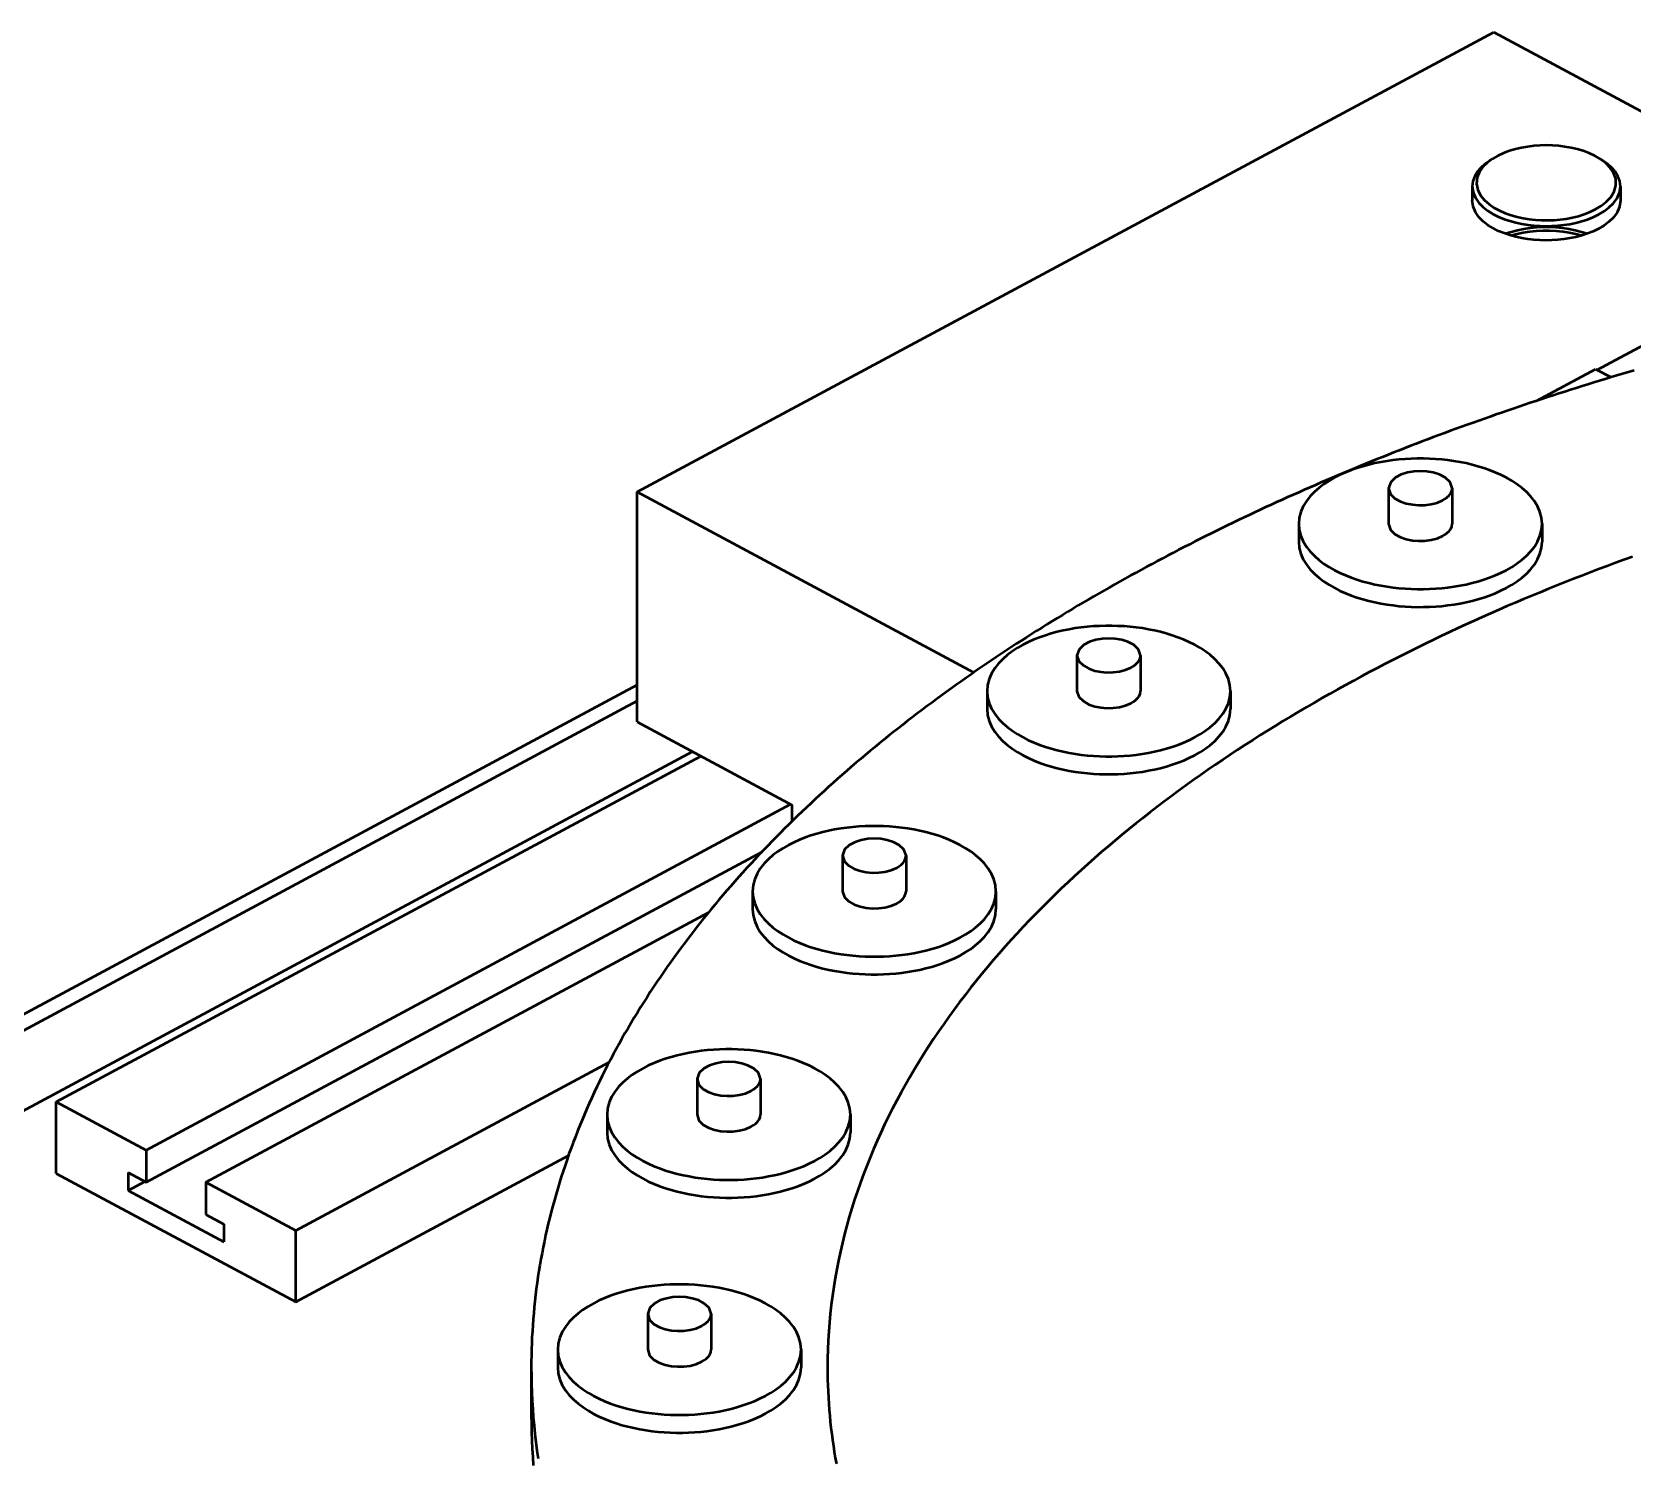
# Model space of a CAD drawing. Header units: millimetres. Extents: x 0 to 841, y 0 to 594.
# Drawn here: x 507.11 to 538.85, y 188.16 to 216.47 of the extents above; entities that cross this region are included whole.
import ezdxf

# ---------------------------------------------------------------- set-up
doc = ezdxf.new("R2010")
doc.units = ezdxf.units.MM
doc.layers.add('VIS', color=7, linetype='CONTINUOUS', lineweight=50)

msp = doc.modelspace()

# ---------------------------------------------------------------- linework, layer by layer
at = {"layer": 'VIS'}
for points in [[(519.119, 207.342), (536.115, 216.467)], [(536.115, 216.467), (543.388, 212.562)], [(538.222, 213.948), (538.115, 214.01), (538.003, 214.062), (537.887, 214.106), (537.768, 214.141), (537.647, 214.169), (537.525, 214.191), (537.402, 214.206), (537.278, 214.215), (537.154, 214.218), (537.03, 214.215), (536.906, 214.206), (536.783, 214.191), (536.661, 214.169), (536.54, 214.141), (536.421, 214.106), (536.305, 214.062), (536.192, 214.01), (536.085, 213.948)], [(536.02, 213.906), (535.935, 213.844), (535.857, 213.774), (535.788, 213.695), (535.733, 213.606), (535.697, 213.507), (535.684, 213.403)], [(536.085, 213.948), (535.986, 213.875), (535.898, 213.789), (535.827, 213.689), (535.781, 213.576), (535.769, 213.454), (535.793, 213.334), (535.849, 213.225), (535.926, 213.129), (536.018, 213.048), (536.12, 212.979), (536.228, 212.921), (536.341, 212.872), (536.457, 212.831), (536.575, 212.798), (536.695, 212.772), (536.816, 212.753), (536.939, 212.739), (537.061, 212.732), (537.184, 212.731), (537.307, 212.735), (537.429, 212.745), (537.551, 212.762), (537.672, 212.784), (537.791, 212.814), (537.908, 212.85), (538.023, 212.895), (538.133, 212.948)], [(536.085, 213.948), (536.02, 213.906)], [(536.054, 213.927), (536.048, 213.923), (536.043, 213.92), (536.037, 213.916), (536.031, 213.913), (536.026, 213.909), (536.02, 213.906)], [(538.133, 212.948), (538.244, 213.015), (538.345, 213.095), (538.433, 213.189), (538.5, 213.299), (538.536, 213.423), (538.532, 213.551), (538.489, 213.673), (538.417, 213.78), (538.326, 213.871), (538.222, 213.948)], [(538.222, 213.948), (538.287, 213.906)], [(538.287, 213.906), (538.282, 213.909), (538.276, 213.913), (538.271, 213.916), (538.265, 213.92), (538.259, 213.923), (538.254, 213.927)], [(538.623, 213.403), (538.61, 213.507), (538.574, 213.606), (538.519, 213.695), (538.451, 213.774), (538.372, 213.844), (538.287, 213.906)], [(535.684, 213.403), (535.701, 213.285), (535.748, 213.174), (535.817, 213.076), (535.902, 212.99), (535.997, 212.917), (536.099, 212.854), (536.207, 212.8), (536.318, 212.754), (536.433, 212.716), (536.549, 212.685), (536.666, 212.659), (536.785, 212.64), (536.905, 212.626), (537.025, 212.618), (537.145, 212.615), (537.265, 212.617), (537.386, 212.624), (537.505, 212.637), (537.624, 212.656), (537.742, 212.68), (537.858, 212.711), (537.973, 212.748), (538.085, 212.793), (538.193, 212.846)], [(535.684, 213.403), (535.684, 213.12)], [(538.193, 212.846), (538.299, 212.909), (538.397, 212.983), (538.485, 213.069), (538.557, 213.169), (538.606, 213.282), (538.623, 213.403)], [(538.623, 213.403), (538.623, 213.12)], [(538.193, 212.562), (538.085, 212.51), (537.973, 212.465), (537.858, 212.428), (537.742, 212.397), (537.624, 212.373), (537.505, 212.354), (537.386, 212.341), (537.265, 212.333), (537.145, 212.331), (537.025, 212.334), (536.905, 212.343), (536.785, 212.356), (536.666, 212.376), (536.549, 212.401), (536.433, 212.433), (536.318, 212.471), (536.207, 212.517), (536.099, 212.571), (535.997, 212.634), (535.902, 212.707), (535.817, 212.792), (535.748, 212.891), (535.701, 213.001), (535.684, 213.12)], [(538.623, 213.12), (538.606, 212.999), (538.557, 212.886), (538.485, 212.786), (538.397, 212.7), (538.299, 212.625), (538.193, 212.562)], [(536.335, 212.465), (536.457, 212.504), (536.581, 212.536), (536.707, 212.561), (536.834, 212.58), (536.962, 212.592), (537.09, 212.598), (537.218, 212.598), (537.346, 212.592), (537.473, 212.58), (537.6, 212.561), (537.726, 212.536), (537.85, 212.504), (537.972, 212.465)], [(536.444, 212.429), (536.57, 212.463), (536.698, 212.489), (536.828, 212.508), (536.958, 212.521), (537.088, 212.527), (537.219, 212.527), (537.35, 212.521), (537.48, 212.508), (537.609, 212.489), (537.737, 212.463), (537.864, 212.429)], [(538.166, 209.759), (543.388, 212.562)], [(538.899, 209.75), (538.784, 209.716), (538.669, 209.682), (538.553, 209.648), (538.438, 209.613), (538.323, 209.579), (538.208, 209.544), (538.094, 209.508), (537.979, 209.473), (537.864, 209.437), (537.749, 209.401), (537.635, 209.365), (537.52, 209.328), (537.406, 209.292), (537.292, 209.255), (537.177, 209.217), (537.063, 209.18), (536.949, 209.142), (536.835, 209.104), (536.721, 209.066), (536.607, 209.028), (536.494, 208.989), (536.38, 208.95), (536.266, 208.911), (536.153, 208.872), (536.039, 208.832), (535.926, 208.792), (535.813, 208.752), (535.7, 208.712), (535.587, 208.671), (535.474, 208.63), (535.361, 208.589), (535.248, 208.548), (535.135, 208.506), (535.023, 208.464), (534.91, 208.422), (534.798, 208.379), (534.685, 208.337), (534.573, 208.294), (534.461, 208.251), (534.349, 208.207), (534.237, 208.163), (534.125, 208.119), (534.014, 208.075), (533.902, 208.031), (533.791, 207.986), (533.679, 207.941), (533.568, 207.895), (533.457, 207.85), (533.346, 207.804), (533.235, 207.758), (533.124, 207.711), (533.013, 207.665), (532.903, 207.618), (532.792, 207.571), (532.682, 207.523), (532.572, 207.475), (532.461, 207.427), (532.351, 207.379), (532.242, 207.33), (532.132, 207.281), (532.022, 207.232), (531.913, 207.183), (531.803, 207.133), (531.694, 207.083), (531.585, 207.033), (531.476, 206.982), (531.367, 206.931), (531.258, 206.88), (531.15, 206.828), (531.041, 206.777), (530.933, 206.725), (530.825, 206.672), (530.717, 206.619), (530.609, 206.567), (530.502, 206.513), (530.394, 206.46), (530.287, 206.406), (530.179, 206.352), (530.072, 206.297), (529.965, 206.242), (529.859, 206.187), (529.752, 206.132), (529.645, 206.076), (529.539, 206.02), (529.433, 205.964), (529.327, 205.907), (529.221, 205.85), (529.116, 205.793), (529.01, 205.735), (528.905, 205.678), (528.8, 205.619), (528.695, 205.561), (528.59, 205.502), (528.486, 205.443), (528.381, 205.383), (528.277, 205.323), (528.173, 205.263), (528.069, 205.203), (527.966, 205.142), (527.862, 205.081), (527.759, 205.019), (527.656, 204.957), (527.553, 204.895), (527.45, 204.833), (527.348, 204.77), (527.246, 204.707), (527.144, 204.643), (527.042, 204.579), (526.941, 204.515), (526.839, 204.45), (526.738, 204.385), (526.637, 204.32), (526.537, 204.255), (526.436, 204.189), (526.336, 204.122), (526.236, 204.056), (526.136, 203.988), (526.037, 203.921), (525.938, 203.853), (525.839, 203.785), (525.74, 203.717), (525.642, 203.648), (525.544, 203.578), (525.446, 203.509), (525.348, 203.439), (525.251, 203.368), (525.153, 203.298), (525.057, 203.227), (524.96, 203.155), (524.864, 203.083), (524.768, 203.011), (524.672, 202.938), (524.577, 202.865), (524.482, 202.792), (524.387, 202.718), (524.292, 202.644), (524.198, 202.569), (524.104, 202.494), (524.011, 202.419), (523.918, 202.343), (523.825, 202.267), (523.732, 202.19), (523.64, 202.113), (523.548, 202.036), (523.456, 201.958), (523.365, 201.88), (523.274, 201.801), (523.184, 201.722), (523.094, 201.642), (523.004, 201.563), (522.915, 201.482), (522.826, 201.402), (522.737, 201.32), (522.649, 201.239), (522.561, 201.157), (522.474, 201.074), (522.387, 200.992), (522.3, 200.908), (522.214, 200.825), (522.128, 200.74), (522.043, 200.656), (521.958, 200.571), (521.873, 200.485), (521.789, 200.4), (521.706, 200.313), (521.623, 200.226), (521.54, 200.139), (521.458, 200.052), (521.376, 199.964), (521.295, 199.875), (521.214, 199.786), (521.134, 199.697), (521.054, 199.607), (520.975, 199.516), (520.896, 199.426), (520.818, 199.334), (520.74, 199.243), (520.663, 199.15), (520.587, 199.058), (520.511, 198.965), (520.435, 198.871), (520.36, 198.777), (520.286, 198.683), (520.212, 198.588), (520.139, 198.493), (520.067, 198.397), (519.995, 198.3), (519.924, 198.204), (519.853, 198.107), (519.783, 198.009), (519.714, 197.911), (519.645, 197.812), (519.577, 197.713), (519.51, 197.614), (519.443, 197.514), (519.377, 197.413), (519.312, 197.313), (519.247, 197.211), (519.183, 197.109), (519.12, 197.007), (519.057, 196.905), (518.996, 196.801), (518.935, 196.698), (518.875, 196.594), (518.815, 196.489), (518.757, 196.385), (518.699, 196.279), (518.642, 196.173), (518.586, 196.067), (518.53, 195.961), (518.476, 195.854), (518.422, 195.746), (518.369, 195.638), (518.317, 195.53), (518.266, 195.421), (518.216, 195.312), (518.167, 195.202), (518.118, 195.092), (518.071, 194.982), (518.024, 194.871), (517.978, 194.76), (517.934, 194.649), (517.89, 194.537), (517.847, 194.425), (517.805, 194.312), (517.764, 194.199), (517.725, 194.086), (517.686, 193.972), (517.648, 193.858), (517.611, 193.743), (517.575, 193.629), (517.54, 193.514), (517.507, 193.398), (517.474, 193.283), (517.442, 193.167), (517.412, 193.051), (517.383, 192.934), (517.354, 192.817), (517.327, 192.7), (517.301, 192.583), (517.276, 192.466), (517.252, 192.348), (517.229, 192.23), (517.207, 192.112), (517.187, 191.993), (517.167, 191.875), (517.149, 191.756), (517.132, 191.637), (517.116, 191.518), (517.101, 191.399), (517.087, 191.279), (517.075, 191.16), (517.064, 191.04), (517.054, 190.921), (517.045, 190.801), (517.037, 190.681), (517.03, 190.561), (517.025, 190.441), (517.021, 190.321), (517.018, 190.201), (517.016, 190.081), (517.016, 189.96)], [(536.957, 209.145), (538.133, 209.776)], [(538.133, 209.776), (538.438, 209.613)], [(537.07, 206.704), (537.059, 206.825), (537.028, 206.943), (536.98, 207.054), (536.917, 207.158), (536.842, 207.254), (536.758, 207.342), (536.666, 207.422), (536.569, 207.495), (536.467, 207.561), (536.361, 207.622), (536.253, 207.676), (536.141, 207.726), (536.028, 207.771), (535.913, 207.811), (535.797, 207.846), (535.68, 207.878), (535.561, 207.906), (535.442, 207.93), (535.322, 207.95), (535.202, 207.967), (535.081, 207.98), (534.959, 207.99), (534.838, 207.997), (534.716, 208), (534.595, 208), (534.473, 207.997), (534.352, 207.99), (534.23, 207.98), (534.109, 207.967), (533.989, 207.95), (533.869, 207.93), (533.75, 207.906), (533.631, 207.878), (533.514, 207.846), (533.398, 207.811), (533.283, 207.771), (533.17, 207.726), (533.058, 207.676), (532.95, 207.622), (532.844, 207.561), (532.742, 207.495), (532.645, 207.422), (532.553, 207.342), (532.469, 207.254), (532.394, 207.158), (532.331, 207.054), (532.283, 206.943), (532.252, 206.825), (532.241, 206.704)], [(535.285, 207.413), (535.244, 207.533), (535.15, 207.622), (535.036, 207.682), (534.912, 207.722), (534.785, 207.744), (534.655, 207.751), (534.526, 207.744), (534.399, 207.722), (534.275, 207.682), (534.161, 207.622), (534.067, 207.533), (534.026, 207.413)], [(519.119, 202.773), (519.119, 207.342)], [(519.119, 207.342), (525.797, 203.756)], [(534.026, 207.413), (534.064, 207.297), (534.151, 207.21), (534.259, 207.15), (534.376, 207.11), (534.498, 207.086), (534.621, 207.075), (534.745, 207.078), (534.867, 207.094), (534.987, 207.125), (535.101, 207.174)], [(534.026, 207.413), (534.026, 206.704)], [(535.101, 207.174), (535.146, 207.201), (535.188, 207.233), (535.226, 207.27), (535.257, 207.312), (535.278, 207.361), (535.285, 207.413)], [(535.285, 207.413), (535.285, 206.704)], [(532.241, 206.704), (532.252, 206.583), (532.283, 206.466), (532.331, 206.354), (532.394, 206.25), (532.469, 206.155), (532.554, 206.067), (532.645, 205.987), (532.743, 205.914), (532.845, 205.847), (532.95, 205.787), (533.059, 205.732), (533.17, 205.683), (533.283, 205.638), (533.398, 205.598), (533.514, 205.562), (533.632, 205.531), (533.75, 205.503), (533.87, 205.479), (533.99, 205.459), (534.11, 205.442), (534.231, 205.428), (534.352, 205.419), (534.474, 205.412), (534.596, 205.409), (534.717, 205.409), (534.839, 205.412), (534.96, 205.419), (535.082, 205.429), (535.203, 205.442), (535.323, 205.459), (535.443, 205.479), (535.563, 205.503), (535.681, 205.531), (535.798, 205.563), (535.915, 205.599), (536.03, 205.639), (536.143, 205.683), (536.254, 205.733), (536.363, 205.788)], [(532.241, 206.704), (532.241, 206.35)], [(534.026, 206.704), (534.064, 206.589), (534.151, 206.502), (534.259, 206.442), (534.376, 206.401), (534.498, 206.377), (534.621, 206.367), (534.745, 206.37), (534.867, 206.386), (534.987, 206.417), (535.101, 206.465)], [(535.101, 206.465), (535.146, 206.492), (535.188, 206.524), (535.226, 206.561), (535.257, 206.604), (535.278, 206.652), (535.285, 206.704)], [(536.363, 205.788), (536.468, 205.848), (536.57, 205.915), (536.667, 205.988), (536.758, 206.068), (536.842, 206.155), (536.917, 206.251), (536.98, 206.355), (537.028, 206.466), (537.059, 206.584), (537.07, 206.704)], [(537.07, 206.704), (537.07, 206.35)], [(532.241, 206.35), (532.252, 206.229), (532.283, 206.112), (532.331, 206), (532.394, 205.896), (532.469, 205.8), (532.554, 205.713), (532.645, 205.633), (532.743, 205.56), (532.845, 205.493), (532.95, 205.433), (533.059, 205.378), (533.17, 205.329), (533.283, 205.284), (533.398, 205.244), (533.514, 205.208), (533.632, 205.176), (533.75, 205.149), (533.87, 205.125), (533.99, 205.104), (534.11, 205.088), (534.231, 205.074), (534.352, 205.064), (534.474, 205.058), (534.596, 205.054), (534.717, 205.055), (534.839, 205.058), (534.96, 205.064), (535.082, 205.074), (535.203, 205.088), (535.323, 205.105), (535.443, 205.125), (535.563, 205.149), (535.681, 205.177), (535.798, 205.209), (535.915, 205.244), (536.03, 205.285), (536.143, 205.329), (536.254, 205.379), (536.363, 205.434)], [(536.363, 205.434), (536.468, 205.494), (536.57, 205.56), (536.667, 205.633), (536.758, 205.713), (536.842, 205.801), (536.917, 205.897), (536.98, 206.001), (537.028, 206.112), (537.059, 206.229), (537.07, 206.35)], [(538.861, 206.05), (538.693, 205.99), (538.526, 205.928), (538.359, 205.866), (538.192, 205.803), (538.025, 205.74), (537.859, 205.675), (537.693, 205.611), (537.527, 205.545), (537.362, 205.479), (537.196, 205.412), (537.031, 205.345), (536.866, 205.276), (536.702, 205.208), (536.538, 205.138), (536.374, 205.068), (536.21, 204.997), (536.047, 204.925), (535.884, 204.852), (535.722, 204.779), (535.559, 204.705), (535.397, 204.631), (535.236, 204.555), (535.075, 204.479), (534.914, 204.402), (534.753, 204.325), (534.593, 204.246), (534.433, 204.167), (534.274, 204.087), (534.115, 204.006), (533.956, 203.925), (533.798, 203.843), (533.64, 203.759), (533.483, 203.676), (533.326, 203.591), (533.169, 203.505), (533.013, 203.419), (532.858, 203.332), (532.703, 203.244), (532.548, 203.155), (532.394, 203.066), (532.24, 202.975), (532.087, 202.884), (531.935, 202.792), (531.782, 202.698), (531.631, 202.605), (531.48, 202.51), (531.329, 202.414), (531.18, 202.317), (531.03, 202.22), (530.882, 202.121), (530.734, 202.022), (530.586, 201.922), (530.439, 201.821), (530.293, 201.718), (530.148, 201.615), (530.003, 201.511), (529.859, 201.406), (529.715, 201.3), (529.573, 201.193), (529.431, 201.085), (529.29, 200.976), (529.149, 200.866), (529.01, 200.755), (528.871, 200.643), (528.733, 200.53), (528.596, 200.416), (528.46, 200.301), (528.324, 200.185), (528.19, 200.068), (528.056, 199.95), (527.924, 199.831), (527.792, 199.71), (527.662, 199.589), (527.532, 199.466), (527.404, 199.343), (527.276, 199.218), (527.15, 199.092), (527.025, 198.965), (526.901, 198.837), (526.778, 198.708), (526.656, 198.577), (526.536, 198.446), (526.417, 198.313), (526.299, 198.179), (526.182, 198.044), (526.067, 197.908), (525.954, 197.771), (525.841, 197.632), (525.73, 197.493), (525.621, 197.352), (525.513, 197.21), (525.407, 197.067), (525.302, 196.922), (525.199, 196.777), (525.098, 196.63), (524.998, 196.482), (524.9, 196.333), (524.804, 196.183), (524.71, 196.032), (524.617, 195.879), (524.527, 195.725), (524.438, 195.571), (524.352, 195.415), (524.268, 195.258), (524.185, 195.099), (524.105, 194.94), (524.027, 194.78), (523.951, 194.618), (523.878, 194.456), (523.807, 194.293), (523.738, 194.128), (523.671, 193.963), (523.607, 193.796), (523.546, 193.629), (523.487, 193.46), (523.43, 193.291), (523.377, 193.121), (523.325, 192.951), (523.277, 192.779), (523.231, 192.607), (523.188, 192.433), (523.148, 192.26), (523.111, 192.085), (523.077, 191.91), (523.045, 191.735), (523.016, 191.559), (522.991, 191.382), (522.968, 191.206), (522.948, 191.028), (522.931, 190.851), (522.918, 190.673), (522.907, 190.495), (522.899, 190.317), (522.895, 190.139), (522.893, 189.96)], [(538.861, 206.05), (538.693, 205.99), (538.526, 205.928), (538.359, 205.866), (538.192, 205.803), (538.025, 205.74), (537.859, 205.675), (537.693, 205.611), (537.527, 205.545), (537.362, 205.479), (537.196, 205.412), (537.031, 205.345), (536.866, 205.276), (536.702, 205.208), (536.538, 205.138), (536.374, 205.068), (536.21, 204.997), (536.047, 204.925), (535.884, 204.852), (535.722, 204.779), (535.559, 204.705), (535.397, 204.631), (535.236, 204.555), (535.075, 204.479), (534.914, 204.402), (534.753, 204.325), (534.593, 204.246), (534.433, 204.167), (534.274, 204.087), (534.115, 204.006), (533.956, 203.925), (533.798, 203.843), (533.64, 203.759), (533.483, 203.676), (533.326, 203.591), (533.169, 203.505), (533.013, 203.419), (532.858, 203.332), (532.703, 203.244), (532.548, 203.155), (532.394, 203.066), (532.24, 202.975), (532.087, 202.884), (531.935, 202.792), (531.782, 202.698), (531.631, 202.605), (531.48, 202.51), (531.329, 202.414), (531.18, 202.317), (531.03, 202.22), (530.882, 202.121), (530.734, 202.022), (530.586, 201.922), (530.439, 201.821), (530.293, 201.718), (530.148, 201.615), (530.003, 201.511), (529.859, 201.406), (529.715, 201.3), (529.573, 201.193), (529.431, 201.085), (529.29, 200.976), (529.149, 200.866), (529.01, 200.755), (528.871, 200.643), (528.733, 200.53), (528.596, 200.416), (528.46, 200.301), (528.324, 200.185), (528.19, 200.068), (528.056, 199.95), (527.924, 199.831), (527.792, 199.71), (527.662, 199.589), (527.532, 199.466), (527.404, 199.343), (527.276, 199.218), (527.15, 199.092), (527.025, 198.965), (526.901, 198.837), (526.778, 198.708), (526.656, 198.577), (526.536, 198.446), (526.417, 198.313), (526.299, 198.179), (526.182, 198.044), (526.067, 197.908), (525.954, 197.771), (525.841, 197.632), (525.73, 197.493), (525.621, 197.352), (525.513, 197.21), (525.407, 197.067), (525.302, 196.922), (525.199, 196.777), (525.098, 196.63), (524.998, 196.482), (524.9, 196.333), (524.804, 196.183), (524.71, 196.032), (524.617, 195.879), (524.527, 195.725), (524.438, 195.571), (524.352, 195.415), (524.268, 195.258), (524.185, 195.099), (524.105, 194.94), (524.027, 194.78), (523.951, 194.618), (523.878, 194.456), (523.807, 194.293), (523.738, 194.128), (523.671, 193.963), (523.607, 193.796), (523.546, 193.629), (523.487, 193.46), (523.43, 193.291), (523.377, 193.121), (523.325, 192.951), (523.277, 192.779), (523.231, 192.607), (523.188, 192.433), (523.148, 192.26), (523.111, 192.085), (523.077, 191.91), (523.045, 191.735), (523.016, 191.559), (522.991, 191.382), (522.968, 191.206), (522.948, 191.028), (522.931, 190.851), (522.918, 190.673), (522.907, 190.495), (522.899, 190.317), (522.895, 190.139), (522.893, 189.96)], [(530.887, 203.385), (530.877, 203.506), (530.846, 203.624), (530.797, 203.735), (530.734, 203.839), (530.659, 203.935), (530.575, 204.022), (530.483, 204.103), (530.386, 204.176), (530.284, 204.242), (530.179, 204.302), (530.07, 204.357), (529.959, 204.407), (529.846, 204.451), (529.731, 204.491), (529.615, 204.527), (529.497, 204.559), (529.379, 204.586), (529.259, 204.61), (529.14, 204.631), (529.019, 204.648), (528.898, 204.661), (528.777, 204.671), (528.655, 204.677), (528.534, 204.681), (528.412, 204.681), (528.291, 204.677), (528.169, 204.671), (528.048, 204.661), (527.927, 204.648), (527.806, 204.631), (527.686, 204.61), (527.567, 204.586), (527.449, 204.559), (527.331, 204.527), (527.215, 204.491), (527.1, 204.451), (526.987, 204.407), (526.876, 204.357), (526.767, 204.302), (526.662, 204.242), (526.56, 204.176), (526.462, 204.103), (526.371, 204.022), (526.287, 203.935), (526.212, 203.839), (526.149, 203.735), (526.1, 203.624), (526.069, 203.506), (526.059, 203.385)], [(529.103, 204.093), (529.061, 204.214), (528.968, 204.303), (528.853, 204.363), (528.73, 204.402), (528.602, 204.424), (528.473, 204.432), (528.344, 204.424), (528.216, 204.402), (528.093, 204.363), (527.978, 204.303), (527.885, 204.214), (527.843, 204.093)], [(527.843, 204.093), (527.881, 203.978), (527.969, 203.891), (528.077, 203.831), (528.194, 203.79), (528.315, 203.766), (528.438, 203.756), (528.562, 203.759), (528.685, 203.775), (528.804, 203.806), (528.918, 203.854)], [(527.843, 204.093), (527.843, 203.385)], [(528.918, 203.854), (528.964, 203.881), (529.006, 203.913), (529.043, 203.95), (529.074, 203.993), (529.095, 204.041), (529.103, 204.093)], [(529.103, 204.093), (529.103, 203.385)], [(501.432, 194.012), (519.119, 203.508)], [(501.432, 193.693), (519.119, 203.189)], [(526.059, 203.385), (526.069, 203.264), (526.1, 203.146), (526.149, 203.035), (526.212, 202.931), (526.287, 202.835), (526.371, 202.747), (526.463, 202.667), (526.56, 202.594), (526.662, 202.528), (526.768, 202.468), (526.876, 202.413), (526.987, 202.363), (527.101, 202.319), (527.216, 202.279), (527.332, 202.243), (527.449, 202.211), (527.568, 202.183), (527.687, 202.159), (527.807, 202.139), (527.928, 202.122), (528.049, 202.109), (528.17, 202.099), (528.291, 202.093), (528.413, 202.089), (528.535, 202.089), (528.656, 202.093), (528.778, 202.099), (528.899, 202.109), (529.02, 202.123), (529.141, 202.139), (529.261, 202.16), (529.38, 202.184), (529.498, 202.212), (529.616, 202.243), (529.732, 202.279), (529.847, 202.319), (529.96, 202.364), (530.071, 202.414), (530.18, 202.469)], [(526.059, 203.385), (526.059, 203.031)], [(527.843, 203.385), (527.881, 203.269), (527.969, 203.182), (528.077, 203.122), (528.194, 203.082), (528.315, 203.058), (528.438, 203.047), (528.562, 203.05), (528.685, 203.067), (528.804, 203.098), (528.918, 203.146)], [(528.918, 203.146), (528.964, 203.173), (529.006, 203.205), (529.043, 203.242), (529.074, 203.285), (529.095, 203.333), (529.103, 203.385)], [(530.18, 202.469), (530.285, 202.529), (530.387, 202.595), (530.484, 202.668), (530.576, 202.748), (530.66, 202.836), (530.735, 202.932), (530.798, 203.035), (530.846, 203.147), (530.877, 203.264), (530.887, 203.385)], [(530.887, 203.385), (530.887, 203.031)], [(526.059, 203.031), (526.069, 202.91), (526.1, 202.792), (526.149, 202.681), (526.212, 202.577), (526.287, 202.481), (526.371, 202.393), (526.463, 202.313), (526.56, 202.24), (526.662, 202.174), (526.768, 202.113), (526.876, 202.059), (526.987, 202.009), (527.101, 201.964), (527.216, 201.924), (527.332, 201.889), (527.449, 201.857), (527.568, 201.829), (527.687, 201.805), (527.807, 201.785), (527.928, 201.768), (528.049, 201.755), (528.17, 201.745), (528.291, 201.738), (528.413, 201.735), (528.535, 201.735), (528.656, 201.738), (528.778, 201.745), (528.899, 201.755), (529.02, 201.768), (529.141, 201.785), (529.261, 201.806), (529.38, 201.83), (529.498, 201.857), (529.616, 201.889), (529.732, 201.925), (529.847, 201.965), (529.96, 202.01), (530.071, 202.06), (530.18, 202.114)], [(530.18, 202.114), (530.285, 202.175), (530.387, 202.241), (530.484, 202.314), (530.576, 202.394), (530.66, 202.482), (530.735, 202.577), (530.798, 202.681), (530.846, 202.793), (530.877, 202.91), (530.887, 203.031)], [(519.119, 202.773), (522.191, 201.123)], [(501.432, 192.1), (520.215, 202.184)], [(507.592, 195.23), (520.38, 202.096)], [(509.374, 194.273), (522.162, 201.139)], [(522.191, 200.803), (522.191, 201.123)], [(526.235, 199.41), (526.225, 199.531), (526.194, 199.649), (526.146, 199.76), (526.082, 199.864), (526.007, 199.96), (525.923, 200.048), (525.832, 200.128), (525.734, 200.201), (525.632, 200.267), (525.527, 200.327), (525.418, 200.382), (525.307, 200.432), (525.194, 200.476), (525.079, 200.517), (524.963, 200.552), (524.845, 200.584), (524.727, 200.612), (524.608, 200.636), (524.488, 200.656), (524.367, 200.673), (524.246, 200.686), (524.125, 200.696), (524.004, 200.703), (523.882, 200.706), (523.76, 200.706), (523.639, 200.703), (523.517, 200.696), (523.396, 200.686), (523.275, 200.673), (523.155, 200.656), (523.035, 200.636), (522.915, 200.612), (522.797, 200.584), (522.68, 200.552), (522.563, 200.517), (522.448, 200.476), (522.335, 200.432), (522.224, 200.382), (522.116, 200.327), (522.01, 200.267), (521.908, 200.201), (521.811, 200.128), (521.719, 200.048), (521.635, 199.96), (521.56, 199.864), (521.497, 199.76), (521.448, 199.649), (521.418, 199.531), (521.407, 199.41)], [(524.451, 200.119), (524.41, 200.239), (524.316, 200.328), (524.201, 200.388), (524.078, 200.427), (523.95, 200.45), (523.821, 200.457), (523.692, 200.45), (523.564, 200.427), (523.441, 200.388), (523.326, 200.328), (523.233, 200.239), (523.191, 200.119)], [(509.374, 193.636), (521.595, 200.197)], [(523.191, 200.119), (523.23, 200.003), (523.317, 199.916), (523.425, 199.856), (523.542, 199.816), (523.663, 199.791), (523.787, 199.781), (523.91, 199.784), (524.033, 199.8), (524.153, 199.831), (524.266, 199.88)], [(523.191, 200.119), (523.191, 199.41)], [(524.266, 199.88), (524.312, 199.907), (524.354, 199.938), (524.392, 199.975), (524.422, 200.018), (524.443, 200.067), (524.451, 200.119)], [(524.451, 200.119), (524.451, 199.41)], [(521.407, 199.41), (521.418, 199.289), (521.448, 199.172), (521.497, 199.06), (521.56, 198.956), (521.635, 198.86), (521.719, 198.773), (521.811, 198.693), (521.908, 198.62), (522.01, 198.553), (522.116, 198.493), (522.225, 198.438), (522.336, 198.389), (522.449, 198.344), (522.564, 198.304), (522.68, 198.268), (522.798, 198.236), (522.916, 198.209), (523.035, 198.185), (523.155, 198.164), (523.276, 198.148), (523.397, 198.134), (523.518, 198.124), (523.64, 198.118), (523.761, 198.115), (523.883, 198.115), (524.005, 198.118), (524.126, 198.125), (524.247, 198.134), (524.368, 198.148), (524.489, 198.165), (524.609, 198.185), (524.728, 198.209), (524.847, 198.237), (524.964, 198.269), (525.08, 198.304), (525.195, 198.345), (525.308, 198.389), (525.42, 198.439), (525.528, 198.494)], [(521.407, 199.41), (521.407, 199.056)], [(523.191, 199.41), (523.23, 199.294), (523.317, 199.208), (523.425, 199.147), (523.542, 199.107), (523.663, 199.083), (523.787, 199.073), (523.91, 199.076), (524.033, 199.092), (524.153, 199.123), (524.266, 199.171)], [(524.266, 199.171), (524.312, 199.198), (524.354, 199.23), (524.392, 199.267), (524.422, 199.31), (524.443, 199.358), (524.451, 199.41)], [(525.528, 198.494), (525.634, 198.554), (525.735, 198.62), (525.832, 198.693), (525.924, 198.773), (526.008, 198.861), (526.083, 198.957), (526.146, 199.061), (526.194, 199.172), (526.225, 199.289), (526.235, 199.41)], [(526.235, 199.41), (526.235, 199.056)], [(521.407, 199.056), (521.418, 198.935), (521.448, 198.817), (521.497, 198.706), (521.56, 198.602), (521.635, 198.506), (521.719, 198.418), (521.811, 198.338), (521.908, 198.265), (522.01, 198.199), (522.116, 198.139), (522.225, 198.084), (522.336, 198.034), (522.449, 197.99), (522.564, 197.95), (522.68, 197.914), (522.798, 197.882), (522.916, 197.854), (523.035, 197.831), (523.155, 197.81), (523.276, 197.793), (523.397, 197.78), (523.518, 197.77), (523.64, 197.764), (523.761, 197.76), (523.883, 197.76), (524.005, 197.764), (524.126, 197.77), (524.247, 197.78), (524.368, 197.794), (524.489, 197.81), (524.609, 197.831), (524.728, 197.855), (524.847, 197.883), (524.964, 197.914), (525.08, 197.95), (525.195, 197.99), (525.308, 198.035), (525.42, 198.085), (525.528, 198.14)], [(525.528, 198.14), (525.634, 198.2), (525.735, 198.266), (525.832, 198.339), (525.924, 198.419), (526.008, 198.507), (526.083, 198.603), (526.146, 198.706), (526.194, 198.818), (526.225, 198.935), (526.235, 199.056)], [(510.561, 193.636), (520.53, 198.988)], [(523.348, 194.979), (523.337, 195.1), (523.306, 195.218), (523.258, 195.329), (523.195, 195.433), (523.12, 195.529), (523.035, 195.617), (522.944, 195.697), (522.847, 195.77), (522.745, 195.836), (522.639, 195.897), (522.53, 195.951), (522.419, 196.001), (522.306, 196.046), (522.191, 196.086), (522.075, 196.121), (521.958, 196.153), (521.839, 196.181), (521.72, 196.205), (521.6, 196.225), (521.479, 196.242), (521.359, 196.255), (521.237, 196.265), (521.116, 196.272), (520.994, 196.275), (520.873, 196.275), (520.751, 196.272), (520.629, 196.265), (520.508, 196.255), (520.387, 196.242), (520.267, 196.225), (520.147, 196.205), (520.028, 196.181), (519.909, 196.153), (519.792, 196.121), (519.675, 196.086), (519.561, 196.046), (519.447, 196.001), (519.336, 195.951), (519.228, 195.897), (519.122, 195.836), (519.02, 195.77), (518.923, 195.697), (518.831, 195.617), (518.747, 195.529), (518.672, 195.433), (518.609, 195.329), (518.561, 195.218), (518.53, 195.1), (518.519, 194.979)], [(512.342, 192.68), (518.56, 196.018)], [(521.563, 195.688), (521.522, 195.808), (521.428, 195.897), (521.314, 195.957), (521.19, 195.996), (521.063, 196.019), (520.933, 196.026), (520.804, 196.019), (520.676, 195.996), (520.553, 195.957), (520.439, 195.897), (520.345, 195.808), (520.304, 195.688)], [(520.304, 195.688), (520.342, 195.572), (520.429, 195.485), (520.537, 195.425), (520.654, 195.385), (520.775, 195.36), (520.899, 195.35), (521.022, 195.353), (521.145, 195.369), (521.265, 195.4), (521.379, 195.449)], [(520.304, 195.688), (520.304, 194.979)], [(521.379, 195.449), (521.424, 195.476), (521.466, 195.508), (521.504, 195.545), (521.535, 195.587), (521.556, 195.636), (521.563, 195.688)], [(521.563, 195.688), (521.563, 194.979)], [(507.592, 193.813), (507.592, 195.23)], [(507.592, 195.23), (509.374, 194.273)], [(518.519, 194.979), (518.53, 194.858), (518.561, 194.741), (518.609, 194.629), (518.672, 194.525), (518.747, 194.43), (518.832, 194.342), (518.923, 194.262), (519.02, 194.189), (519.122, 194.122), (519.228, 194.062), (519.337, 194.007), (519.448, 193.958), (519.561, 193.913), (519.676, 193.873), (519.792, 193.837), (519.91, 193.806), (520.028, 193.778), (520.148, 193.754), (520.268, 193.734), (520.388, 193.717), (520.509, 193.703), (520.63, 193.694), (520.752, 193.687), (520.874, 193.684), (520.995, 193.684), (521.117, 193.687), (521.238, 193.694), (521.36, 193.704), (521.481, 193.717), (521.601, 193.734), (521.721, 193.754), (521.84, 193.778), (521.959, 193.806), (522.076, 193.838), (522.193, 193.874), (522.308, 193.914), (522.421, 193.958), (522.532, 194.008), (522.64, 194.063)], [(518.519, 194.979), (518.519, 194.625)], [(520.304, 194.979), (520.342, 194.864), (520.429, 194.777), (520.537, 194.717), (520.654, 194.676), (520.775, 194.652), (520.899, 194.642), (521.022, 194.645), (521.145, 194.661), (521.265, 194.692), (521.379, 194.74)], [(521.379, 194.74), (521.424, 194.767), (521.466, 194.799), (521.504, 194.836), (521.535, 194.879), (521.556, 194.927), (521.563, 194.979)], [(522.64, 194.063), (522.746, 194.123), (522.848, 194.19), (522.945, 194.263), (523.036, 194.343), (523.12, 194.43), (523.195, 194.526), (523.258, 194.63), (523.306, 194.741), (523.337, 194.858), (523.348, 194.979)], [(523.348, 194.979), (523.348, 194.625)], [(518.519, 194.625), (518.53, 194.504), (518.561, 194.386), (518.609, 194.275), (518.672, 194.171), (518.747, 194.075), (518.832, 193.988), (518.923, 193.908), (519.02, 193.835), (519.122, 193.768), (519.228, 193.708), (519.337, 193.653), (519.448, 193.603), (519.561, 193.559), (519.676, 193.519), (519.792, 193.483), (519.91, 193.451), (520.028, 193.424), (520.148, 193.4), (520.268, 193.379), (520.388, 193.363), (520.509, 193.349), (520.63, 193.339), (520.752, 193.333), (520.874, 193.329), (520.995, 193.329), (521.117, 193.333), (521.238, 193.339), (521.36, 193.349), (521.481, 193.363), (521.601, 193.38), (521.721, 193.4), (521.84, 193.424), (521.959, 193.452), (522.076, 193.484), (522.193, 193.519), (522.308, 193.56), (522.421, 193.604), (522.532, 193.654), (522.64, 193.709)], [(522.64, 193.709), (522.746, 193.769), (522.848, 193.835), (522.945, 193.908), (523.036, 193.988), (523.12, 194.076), (523.195, 194.172), (523.258, 194.276), (523.306, 194.387), (523.337, 194.504), (523.348, 194.625)], [(509.374, 194.273), (509.374, 193.636)], [(512.342, 191.263), (517.753, 194.168)], [(507.592, 193.813), (512.342, 191.263)], [(509.017, 193.827), (509.017, 193.473)], [(509.017, 193.827), (509.374, 193.636)], [(509.017, 193.473), (509.347, 193.65)], [(509.017, 193.473), (510.917, 192.453)], [(510.561, 193.636), (512.342, 192.68)], [(510.561, 193.636), (510.561, 192.998)], [(510.561, 192.998), (510.917, 192.807)], [(510.917, 192.807), (510.917, 192.453)], [(512.342, 191.263), (512.342, 192.68)], [(522.369, 190.315), (522.358, 190.436), (522.327, 190.553), (522.279, 190.665), (522.216, 190.769), (522.141, 190.864), (522.056, 190.952), (521.965, 191.032), (521.868, 191.105), (521.766, 191.171), (521.66, 191.232), (521.551, 191.287), (521.44, 191.336), (521.327, 191.381), (521.212, 191.421), (521.096, 191.457), (520.979, 191.488), (520.86, 191.516), (520.741, 191.54), (520.621, 191.56), (520.501, 191.577), (520.38, 191.59), (520.258, 191.6), (520.137, 191.607), (520.015, 191.61), (519.894, 191.61), (519.772, 191.607), (519.651, 191.6), (519.529, 191.59), (519.408, 191.577), (519.288, 191.56), (519.168, 191.54), (519.049, 191.516), (518.93, 191.488), (518.813, 191.457), (518.697, 191.421), (518.582, 191.381), (518.469, 191.336), (518.357, 191.287), (518.249, 191.232), (518.143, 191.171), (518.041, 191.105), (517.944, 191.032), (517.852, 190.952), (517.768, 190.864), (517.693, 190.769), (517.63, 190.665), (517.582, 190.553), (517.551, 190.436), (517.54, 190.315)], [(520.584, 191.023), (520.543, 191.144), (520.449, 191.232), (520.335, 191.293), (520.211, 191.332), (520.084, 191.354), (519.954, 191.361), (519.825, 191.354), (519.698, 191.332), (519.574, 191.293), (519.46, 191.232), (519.366, 191.144), (519.325, 191.023)], [(519.325, 191.023), (519.363, 190.907), (519.45, 190.82), (519.558, 190.76), (519.675, 190.72), (519.796, 190.696), (519.92, 190.685), (520.044, 190.688), (520.166, 190.705), (520.286, 190.736), (520.4, 190.784)], [(519.325, 191.023), (519.325, 190.315)], [(520.4, 190.784), (520.445, 190.811), (520.487, 190.843), (520.525, 190.88), (520.556, 190.923), (520.577, 190.971), (520.584, 191.023)], [(520.584, 191.023), (520.584, 190.315)], [(517.54, 190.315), (517.551, 190.194), (517.582, 190.076), (517.63, 189.964), (517.693, 189.861), (517.768, 189.765), (517.853, 189.677), (517.944, 189.597), (518.042, 189.524), (518.143, 189.458), (518.249, 189.397), (518.358, 189.342), (518.469, 189.293), (518.582, 189.248), (518.697, 189.208), (518.813, 189.172), (518.931, 189.141), (519.049, 189.113), (519.169, 189.089), (519.289, 189.069), (519.409, 189.052), (519.53, 189.039), (519.651, 189.029), (519.773, 189.022), (519.895, 189.019), (520.016, 189.019), (520.138, 189.022), (520.259, 189.029), (520.381, 189.039), (520.502, 189.052), (520.622, 189.069), (520.742, 189.089), (520.861, 189.113), (520.98, 189.141), (521.097, 189.173), (521.214, 189.209), (521.329, 189.249), (521.442, 189.294), (521.553, 189.343), (521.661, 189.398)], [(517.54, 190.315), (517.54, 189.96)], [(519.325, 190.315), (519.363, 190.199), (519.45, 190.112), (519.558, 190.052), (519.675, 190.012), (519.796, 189.987), (519.92, 189.977), (520.044, 189.98), (520.166, 189.996), (520.286, 190.027), (520.4, 190.076)], [(520.4, 190.076), (520.445, 190.103), (520.487, 190.134), (520.525, 190.171), (520.556, 190.214), (520.577, 190.262), (520.584, 190.315)], [(521.661, 189.398), (521.767, 189.458), (521.869, 189.525), (521.966, 189.598), (522.057, 189.678), (522.141, 189.765), (522.216, 189.861), (522.279, 189.965), (522.327, 190.076), (522.358, 190.194), (522.369, 190.315)], [(522.369, 190.315), (522.369, 189.96)], [(517.016, 189.96), (517.017, 189.795), (517.02, 189.63), (517.026, 189.465), (517.034, 189.3), (517.044, 189.136), (517.056, 188.971), (517.071, 188.807), (517.087, 188.642), (517.106, 188.478), (517.128, 188.315), (517.151, 188.151)], [(517.016, 189.96), (517.016, 189.004)], [(517.54, 189.96), (517.551, 189.839), (517.582, 189.722), (517.63, 189.61), (517.693, 189.506), (517.768, 189.411), (517.853, 189.323), (517.944, 189.243), (518.042, 189.17), (518.143, 189.103), (518.249, 189.043), (518.358, 188.988), (518.469, 188.939), (518.582, 188.894), (518.697, 188.854), (518.813, 188.818), (518.931, 188.787), (519.049, 188.759), (519.169, 188.735), (519.289, 188.715), (519.409, 188.698), (519.53, 188.684), (519.651, 188.675), (519.773, 188.668), (519.895, 188.665), (520.016, 188.665), (520.138, 188.668), (520.259, 188.675), (520.381, 188.685), (520.502, 188.698), (520.622, 188.715), (520.742, 188.735), (520.861, 188.759), (520.98, 188.787), (521.097, 188.819), (521.214, 188.855), (521.329, 188.895), (521.442, 188.939), (521.553, 188.989), (521.661, 189.044)], [(521.661, 189.044), (521.767, 189.104), (521.869, 189.171), (521.966, 189.244), (522.057, 189.324), (522.141, 189.411), (522.216, 189.507), (522.279, 189.611), (522.327, 189.722), (522.358, 189.84), (522.369, 189.96)], [(522.893, 189.96), (522.894, 189.84), (522.896, 189.72), (522.9, 189.6), (522.904, 189.48), (522.911, 189.36), (522.918, 189.24), (522.927, 189.12), (522.938, 189.001), (522.949, 188.881), (522.962, 188.762), (522.977, 188.642), (522.993, 188.523), (523.01, 188.404), (523.028, 188.286), (523.048, 188.167), (523.069, 188.049)], [(522.893, 189.96), (522.894, 189.84), (522.896, 189.72), (522.9, 189.6), (522.904, 189.48), (522.911, 189.36), (522.918, 189.24), (522.927, 189.12), (522.938, 189.001), (522.949, 188.881), (522.962, 188.762), (522.977, 188.642), (522.993, 188.523), (523.01, 188.404), (523.028, 188.286), (523.048, 188.167), (523.069, 188.049)], [(517.016, 189.004), (517.017, 188.839), (517.02, 188.674), (517.026, 188.509), (517.034, 188.344), (517.044, 188.179), (517.056, 188.015)]]:
    msp.add_lwpolyline(points, dxfattribs=at)

doc.saveas('drawing.dxf')
